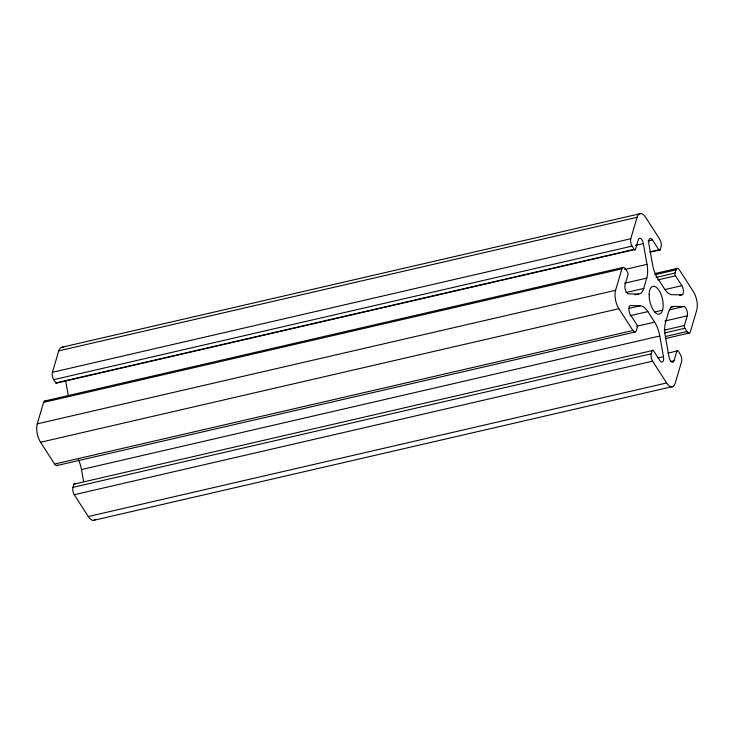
<?xml version="1.0" encoding="UTF-8"?>
<svg xmlns="http://www.w3.org/2000/svg" width="734" height="734" viewBox="0 0 734 734"><rect width="100%" height="100%" fill="white"/><g stroke="black" fill="none" stroke-linecap="round" stroke-linejoin="round"><path stroke-width="1.1" d="M57.647 464.998A5.312 2.385 77 0 1 54.573 464.072L40.553 442.253A13.285 5.973 77 0 1 37.269 423.848L43.581 402.406A5.312 2.385 77 0 1 45.82 401.168M634.928 294.829L638.277 294.05A19.937 8.955 77 0 0 643.746 288.453L646.792 278.103A19.937 8.955 77 0 0 647.021 264.35L643.333 243.633A5.533 2.486 77 0 0 640.865 238.596A5.533 2.486 77 0 0 638.305 239.724L635.461 249.386L57.142 382.937A1.991 0.899 77 0 1 55.839 382.909L53.756 379.661A5.312 2.385 77 0 1 52.444 372.294L58.748 350.861A13.285 5.973 77 0 1 63.702 347.421M95.521 519.406A13.285 5.973 77 0 1 88.273 516.534L74.253 494.716A5.312 2.385 77 0 1 72.941 487.348L73.886 484.156L652.205 350.604A1.991 0.899 77 0 1 653.508 350.632L659.82 360.458A5.533 2.486 77 0 0 662.802 361.688A5.533 2.486 77 0 0 663.481 356.715L659.793 335.998A19.937 8.955 77 0 0 654.645 322.143L647.874 311.611A19.937 8.955 77 0 0 640.369 305.766L630.634 305.583A5.533 2.486 77 0 0 628.882 308.886A5.533 2.486 77 0 0 630.478 314.803L636.8 324.63A1.991 0.899 77 0 1 637.286 327.392L636.35 330.584A5.312 2.385 77 0 1 632.891 330.52L54.573 464.072M632.891 330.52L618.872 308.702A13.285 5.973 77 0 1 615.587 290.297L621.9 268.855A5.312 2.385 77 0 1 625.359 268.919L627.451 272.167A1.991 0.899 77 0 1 627.937 274.929L625.102 284.59A5.533 2.486 77 0 0 625.597 290.481A5.533 2.486 77 0 0 628.543 293.866L638.277 294.05M635.461 249.386A1.991 0.899 77 0 1 634.158 249.358L632.075 246.11A5.312 2.385 77 0 1 630.763 238.743L637.075 217.301A13.285 5.973 77 0 1 645.727 217.466L659.747 239.284A5.312 2.385 77 0 1 661.059 246.652L660.114 249.844L651.186 251.909M667.931 353.127L676.858 351.063A1.991 0.899 77 0 1 678.161 351.091L680.244 354.339A5.312 2.385 77 0 1 681.556 361.706L675.252 383.139A13.285 5.973 77 0 1 666.6 382.983L652.581 361.165A5.312 2.385 77 0 1 651.269 353.797L652.205 350.604M679.455 295.38L681.684 294.866A5.533 2.486 77 0 0 683.446 291.563A5.533 2.486 77 0 0 681.84 285.645L675.519 275.819A1.991 0.899 77 0 1 675.032 273.057L675.968 269.864A5.312 2.385 77 0 1 679.427 269.928L693.446 291.747A13.285 5.973 77 0 1 696.731 310.152L690.419 331.594A5.312 2.385 77 0 1 686.96 331.529L665.747 336.429M686.96 331.529L684.868 328.281A1.991 0.899 77 0 1 684.382 325.52L687.226 315.859A5.533 2.486 77 0 0 686.721 309.968A5.533 2.486 77 0 0 683.776 306.573L674.041 306.399A19.937 8.955 77 0 0 668.573 311.996L665.527 322.345A19.937 8.955 77 0 0 665.298 336.099L668.986 356.816A5.533 2.486 77 0 0 671.454 361.844A5.533 2.486 77 0 0 674.014 360.724L676.858 351.063M62.399 347.127L640.718 213.576M58.748 350.861L637.075 217.301M52.444 372.294L630.763 238.743M648.039 241.018L652.498 239.99L658.82 249.817A1.991 0.899 77 0 0 660.114 249.844M53.756 379.661L632.075 246.11M635.516 245.44L643.333 243.633M55.839 382.909L634.158 249.358M649.884 251.881L658.82 249.817M45.04 400.911L623.359 267.359M43.581 402.406L621.9 268.855M624.698 269.506L647.021 264.35M655.187 273.507L677.427 268.369M654.756 274.764L675.968 269.864M624.469 283.26L646.792 278.103M656.049 277.434L675.032 273.057M657.655 279.938L675.519 275.819M37.269 423.848L615.587 290.297M625.882 292.582L643.746 288.453M665.096 289.517L681.84 285.645M40.553 442.253L618.872 308.702M629.203 308.344L640.369 305.766M630.011 315.73L647.874 311.611M670.692 307.17L674.041 306.399M654.756 312.014L662.573 310.207M669.261 309.932L683.776 306.573M636.782 326.263L654.645 322.143M664.894 321.015L687.226 315.859M56.573 465.631L634.892 332.08M664.279 330.162L684.382 325.52M664.775 332.924L684.868 328.281M78.364 459.456A19.937 8.955 77 0 1 81.474 469.549L659.793 335.998M665.61 338.484L688.96 333.089M72.941 487.348L651.269 353.797M657.903 357.999L663.481 356.715M74.253 494.716L652.581 361.165M670.665 361.495L674.014 360.724M88.273 516.534L666.6 382.983M93.282 520.424L673.106 386.46M681.684 294.866L671.949 294.683A19.937 8.955 77 0 1 664.444 288.838L657.673 278.305A19.937 8.955 77 0 1 652.526 264.451L648.838 243.734A5.533 2.486 77 0 1 649.517 238.761A5.533 2.486 77 0 1 652.498 239.99M65.785 381.552L68.317 395.718M81.474 469.549L83.612 481.541M73.886 484.156A1.991 0.899 77 0 1 75.097 484.064M649.14 294.407A14.285 6.422 77 0 0 659.316 314.152A14.285 6.422 77 0 0 660.022 292.114A14.285 6.422 77 0 0 649.14 294.407"/></g></svg>
